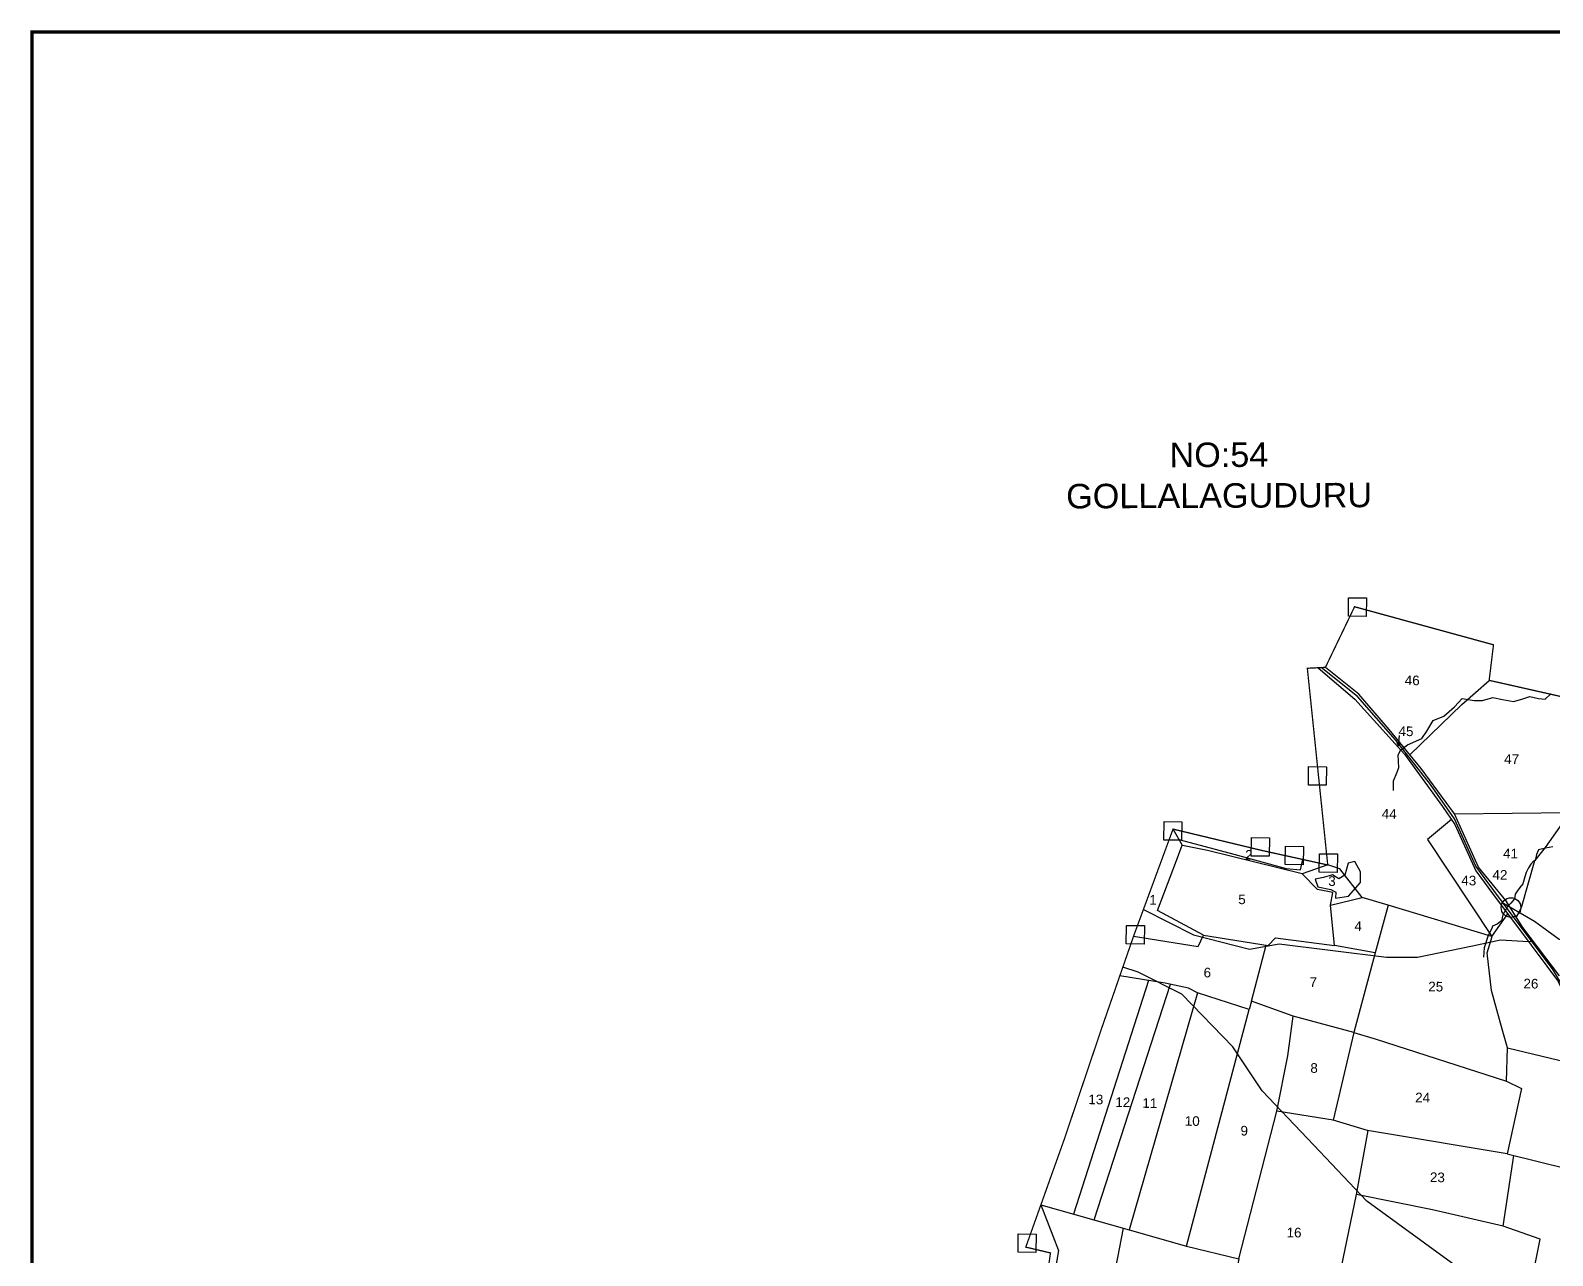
# Model space of a CAD drawing. Header units: inches. Extents: x 207447 to 213485, y 1587092 to 1593817.
# Drawn here: x 207447 to 209818, y 1591500 to 1593409 of the extents above; entities that cross this region are included whole.
import ezdxf

# ---------------------------------------------------------------- set-up
doc = ezdxf.new("R2010")
doc.units = ezdxf.units.IN
doc.header["$LTSCALE"] = 15
doc.header["$MEASUREMENT"] = 0
for name, color, linetype in [('BOUNDRY STONES', 240, 'Continuous'), ('DIMENSION', 1, 'Continuous'), ('PLOTS', 7, 'Continuous'), ('PLOTS NO', 7, 'Continuous'), ('ROADS', 1, 'Continuous'), ('STREAMS', 4, 'Continuous'), ('VILLAGE BOUNDAY', 5, 'Continuous'), ('VILLAGE BOUNDRY', 5, 'Continuous')]:
    doc.layers.add(name, color=color, linetype=linetype)
doc.styles.get("Standard").update_dxf_attribs({"font": 'arial.ttf'})

msp = doc.modelspace()

# ---------------------------------------------------------------- linework, layer by layer
at = {"layer": 'BOUNDRY STONES', "color": 1}
for points in [[(209500.2, 1592524.7), (209528, 1592524.4), (209527.6, 1592495.6), (209499.8, 1592495.9)], [(209437.8, 1592261.6), (209465.5, 1592261.3), (209465.2, 1592232.5), (209437.4, 1592232.8)], [(209212.6, 1592176), (209240.4, 1592175.6), (209240, 1592146.8), (209212.2, 1592147.1)], [(209348.9, 1592150.9), (209376.7, 1592150.6), (209376.3, 1592121.8), (209348.5, 1592122.1)], [(209401.9, 1592137.5), (209429.6, 1592137.1), (209429.3, 1592108.3), (209401.5, 1592108.7)], [(209454.8, 1592125.8), (209482.6, 1592125.5), (209482.2, 1592096.7), (209454.5, 1592097)], [(209154.2, 1592014.1), (209182, 1592013.7), (209181.6, 1591984.9), (209153.8, 1591985.3)], [(208985.5, 1591533.5), (209013.2, 1591533.1), (209012.9, 1591504.3), (208985.1, 1591504.7)]]:
    msp.add_lwpolyline(points, close=True, dxfattribs=at)
msp.add_circle((209753.1, 1592041.8), 15.3, dxfattribs=at)
at = {"layer": 'PLOTS'}
for points in [[(209452.5, 1592415.5), (209509.9, 1592366.4), (209587.3, 1592281.1), (209646.3, 1592199.2), (209665.8, 1592171.1), (209698.4, 1592098.9), (209730.1, 1592055.9), (209760.1, 1592016.2), (209809, 1591950.6), (209825.7, 1591928.2), (209846.5, 1591887.4), (209864.9, 1591844.8), (209892.4, 1591788.4), (209917.3, 1591742.8)], [(209828.5, 1591935.6), (209771.6, 1592011), (209744.8, 1592052.7), (209702.4, 1592104.7), (209665.2, 1592187.9), (209613.3, 1592258.3), (209563.5, 1592319.4), (209515.8, 1592374.2), (209464, 1592416.1)], [(209878.8, 1592296.6), (209844.7, 1592189.8), (209806.5, 1592135.6), (209789.8, 1592114.8), (209768.7, 1592041.5), (209761.4, 1592026.7)], [(209665.2, 1592187.9), (209844.7, 1592189.8)], [(209723.5, 1591996.6), (209561.6, 1592045.4), (209521.1, 1592057.6), (209486.5, 1592102.4), (209467.6, 1592108.2), (209428, 1592094.4), (209280.1, 1592130.9), (209241.1, 1592138.5), (209226.6, 1592164.1)], [(209660.5, 1592178.8), (209623.1, 1592147.9), (209723.5, 1591996.6), (209748.1, 1592032.2)], [(209165.2, 1591997.5), (209265.8, 1591981.3), (209273.8, 1591998.8), (209202.5, 1592037.2), (209231.8, 1592115.3), (209240.7, 1592139.2)], [(209273.8, 1591998.8), (209374.7, 1591982.6), (209386.2, 1591994.9), (209478, 1591982.9), (209471.9, 1592045.6), (209475.8, 1592065.5), (209451.9, 1592070.1), (209428, 1592094.4)], [(209471.9, 1592045.6), (209521.1, 1592057.6)], [(209561.6, 1592045.4), (209541.4, 1591971.2), (209478, 1591982.9)], [(209508.1, 1591847.3), (209543.2, 1591836.9), (209746.1, 1591771.4), (209747.6, 1591823.1), (209739.4, 1591852.1), (209722.5, 1591912.4), (209716.2, 1591971.4), (209723.8, 1591996.6)], [(209541.4, 1591971.2), (209508.1, 1591847.3), (209413.9, 1591872.7), (209348.8, 1591896.1), (209371.7, 1591983)], [(209188.3, 1591928.4), (209071.5, 1591564.3)], [(209348.8, 1591896.1), (209345.3, 1591883.2), (209264.8, 1591909.1), (209250.6, 1591916.2), (209214.4, 1591924.1), (209143.8, 1591935.5)], [(209103.6, 1591555.1), (209222.4, 1591922.4)], [(209264.8, 1591909.1), (209158.5, 1591539.5)], [(209247.5, 1591514.2), (209345.3, 1591883.2)], [(209747.2, 1591657.9), (209545.1, 1591691.7), (209529.6, 1591694.5), (209476.3, 1591710.3), (209388.2, 1591724.6), (209405.3, 1591810.7), (209413.9, 1591872.7)], [(209508.1, 1591847.3), (209476.3, 1591710.3)], [(209747.6, 1591823.1), (209892.4, 1591788.4)], [(209746.1, 1591771.4), (209769.2, 1591759.7), (209747.2, 1591657.9), (209887.8, 1591623.2)], [(209329, 1591494.2), (209388.2, 1591724.6)], [(209740.7, 1591545.6), (209630.9, 1591570.9), (209512.4, 1591594.7), (209530.5, 1591694.4)], [(209759.2, 1591303), (209783.4, 1591450.5), (209798.4, 1591525.3), (209740.7, 1591545.6), (209757.3, 1591655.5)], [(209488.7, 1591479.3), (209512.4, 1591594.7)], [(209020.7, 1591578.8), (209158.5, 1591539.5), (209247.5, 1591514.2), (209329, 1591494.2), (209286.8, 1591287.4)], [(209111.1, 1591343.4), (209149.6, 1591542)]]:
    msp.add_lwpolyline(points, dxfattribs=at)
at = {"layer": 'PLOTS NO'}
for points in [[(209577.8, 1592293.7), (209579.4, 1592309.9)], [(209575.4, 1592298.5), (209577.8, 1592293.7), (209580.6, 1592297)]]:
    msp.add_lwpolyline(points, dxfattribs=at)
at = {"layer": 'ROADS', "color": 1}
for points in [[(210146, 1591487.9), (210116, 1591576.4), (210111.3, 1591609.2), (210037.1, 1591678.8), (210000.4, 1591713.2), (209971.1, 1591720.5), (209931.4, 1591744.6), (209908.2, 1591768.6), (209869.8, 1591848.7), (209833.6, 1591919.4), (209817.6, 1591946.4), (209753.6, 1592032.2), (209712.8, 1592086.7), (209698.1, 1592106.4), (209665.3, 1592179.9), (209627.7, 1592233.8), (209573.4, 1592303.1), (209513.8, 1592370.5), (209457.6, 1592415.8)], [(209235.8, 1592147.9), (209315.4, 1592126.4), (209402.7, 1592102.9), (209425.1, 1592100.7), (209428.6, 1592116.8)], [(209447.8, 1592085.9), (209452.1, 1592074.2), (209472.6, 1592069.9), (209480.2, 1592065.7), (209479.8, 1592056.4), (209500.2, 1592059.4), (209518.4, 1592080.9), (209518.6, 1592097.6), (209509.6, 1592113.7), (209499.2, 1592110.8), (209494.3, 1592092.3), (209485.1, 1592086.6), (209474.8, 1592092.7), (209460.9, 1592088.8), (209447.8, 1592085.9)], [(209741.4, 1592048.5), (209789.5, 1592020.5), (209828.1, 1591992.7), (209860.9, 1591979.8), (209951.3, 1591995.2), (210057.7, 1591993.3), (210136.7, 1591999.1), (210303.7, 1591980.7)], [(209180.4, 1592038.7), (209258.7, 1591999.5), (209345.8, 1591977.2), (209392.1, 1591985.1), (209559.4, 1591964.5), (209607.3, 1591964.5), (209693.2, 1591982.1), (209736.9, 1591991.7), (209780.4, 1591989), (209785.6, 1591989.3)], [(210520.5, 1590934.9), (210465.4, 1590950.3), (210355.2, 1590990.7), (210266, 1591016.9), (210194.7, 1591085), (210021, 1591168.6), (209965, 1591207.9), (209895.2, 1591266.1), (209766.8, 1591407.8), (209666.2, 1591483.9), (209528.4, 1591584.5), (209446, 1591671.4), (209365.6, 1591756.2), (209319.8, 1591824.7), (209240.4, 1591906.8), (209172.2, 1591941), (209148.5, 1591949.2)], [(209020.7, 1591578.8), (209039.3, 1591530.4), (209048.2, 1591507.3), (209030.4, 1591403.9), (209087.5, 1591373.1), (209140.4, 1591334.2), (209244.7, 1591292), (209287.5, 1591291)]]:
    msp.add_lwpolyline(points, dxfattribs=at)
at = {"layer": 'STREAMS', "color": 4}
for points in [[(209570, 1592224), (209569.9, 1592239.1), (209575.6, 1592252.6), (209578.4, 1592260.1), (209577.8, 1592269.2), (209577.2, 1592279.6), (209581.6, 1592287.4), (209591.8, 1592295.6), (209614.3, 1592305.3), (209622.2, 1592316.6), (209631.9, 1592333.1), (209648.7, 1592339.9), (209665, 1592354.7), (209677, 1592367.5), (209695.9, 1592364.6), (209708.9, 1592364.4), (209724.6, 1592369.4), (209740.1, 1592366.1), (209756.9, 1592363.1), (209770.2, 1592366.8), (209782.3, 1592370.8), (209796.1, 1592367.4), (209806.1, 1592366.8), (209815, 1592375)], [(209818.5, 1592136.5), (209806.8, 1592134.4), (209795.7, 1592131.7), (209792.6, 1592124.3), (209790.8, 1592114.7), (209788.2, 1592114.3), (209783.9, 1592109.7), (209780.2, 1592103.7), (209776.7, 1592096.5), (209774.9, 1592089.8), (209771.4, 1592078.9), (209766.9, 1592073.1), (209762.5, 1592067.3), (209759.5, 1592062.9), (209758.4, 1592055.3), (209753, 1592048.9), (209747.3, 1592042.4), (209740.3, 1592030.4), (209738.1, 1592020.9), (209731.8, 1592016.2), (209724.5, 1592012.8), (209723.2, 1592009), (209717.6, 1591998.4), (209711.5, 1591979.2), (209710.3, 1591964.5)]]:
    msp.add_lwpolyline(points, dxfattribs=at)
at = {"layer": 'VILLAGE BOUNDAY', "color": 5, "const_width": 5}
msp.add_lwpolyline([(207449.1, 1593406.2), (213480.8, 1593406.2), (213480.8, 1587095.7), (207449.1, 1587095.7)], close=True, dxfattribs=at)
at = {"layer": 'VILLAGE BOUNDRY'}
msp.add_lwpolyline([(209018.5, 1591383.4, 2, 2, 0), (209035.7, 1591503.6, 2, 2, 0), (208997.2, 1591512.7, 2, 2, 0), (209057.1, 1591680.6, 2, 2, 0), (209115.6, 1591854.3, 2, 2, 0), (209165.2, 1591997.5, 2, 2, 0), (209226.6, 1592164.1, 2, 2, 0), (209366.3, 1592130.5, 2, 2, 0), (209467.6, 1592108.2, 2, 2, 0), (209454.2, 1592237.2, 2, 2, 0), (209442.8, 1592347.5, 2, 2, 0), (209435.8, 1592414.7, 2, 2, 0), (209464, 1592416.1, 2, 2, 0), (209509.4, 1592510.6, 2, 2, 0), (209725.8, 1592451.3, 2, 2, 0), (209719.1, 1592395.9, 2, 2, 0), (209896, 1592356, 2, 2, 0)], format="xyseb", dxfattribs=at)
at = {"layer": 'VILLAGE BOUNDRY', "color": 6}
msp.add_lwpolyline([(209595.7, 1592279.9), (209676.7, 1592358.4), (209719.1, 1592395.9)], dxfattribs=at)

# ---------------------------------------------------------------- texts
at = {"layer": 'DIMENSION', "insert": (209298, 1592766.5), "char_height": 38.139, "width": 467.714, "attachment_point": 2, "rotation": 0.2399}
msp.add_mtext('NO:54\\PGOLLALAGUDURU ', dxfattribs=at)
at = {"layer": 'PLOTS'}
for s, p in [('46', (209587.5, 1592388.5)), ('45', (209577.8, 1592309.2)), ('47', (209742.4, 1592265.9)), ('44', (209551.6, 1592180.4)), ('2', (209338.8, 1592116.4)), ('41', (209740.6, 1592118.7)), ('43', (209675.6, 1592076.6)), ('42', (209724.1, 1592085.4)), ('3', (209468.3, 1592075.7)), ('1', (209189.4, 1592046.4)), ('5', (209328.1, 1592047.2)), ('4', (209509.1, 1592005.6)), ('6', (209274.1, 1591933.1)), ('7', (209439.2, 1591918.3)), ('25', (209624.1, 1591911.3)), ('26', (209772.4, 1591915.9)), ('8', (209440.4, 1591784.4)), ('13', (209094.6, 1591735.5)), ('12', (209136.6, 1591731.2)), ('11', (209178.7, 1591729.8)), ('24', (209603.7, 1591738.4)), ('10', (209244.8, 1591701.8)), ('9', (209331.6, 1591686.7)), ('23', (209626.7, 1591614.1)), ('16', (209403.4, 1591528))]:
    msp.add_text(s, height=15, rotation=359.2784, dxfattribs=at).set_placement(p)

doc.saveas('drawing.dxf')
